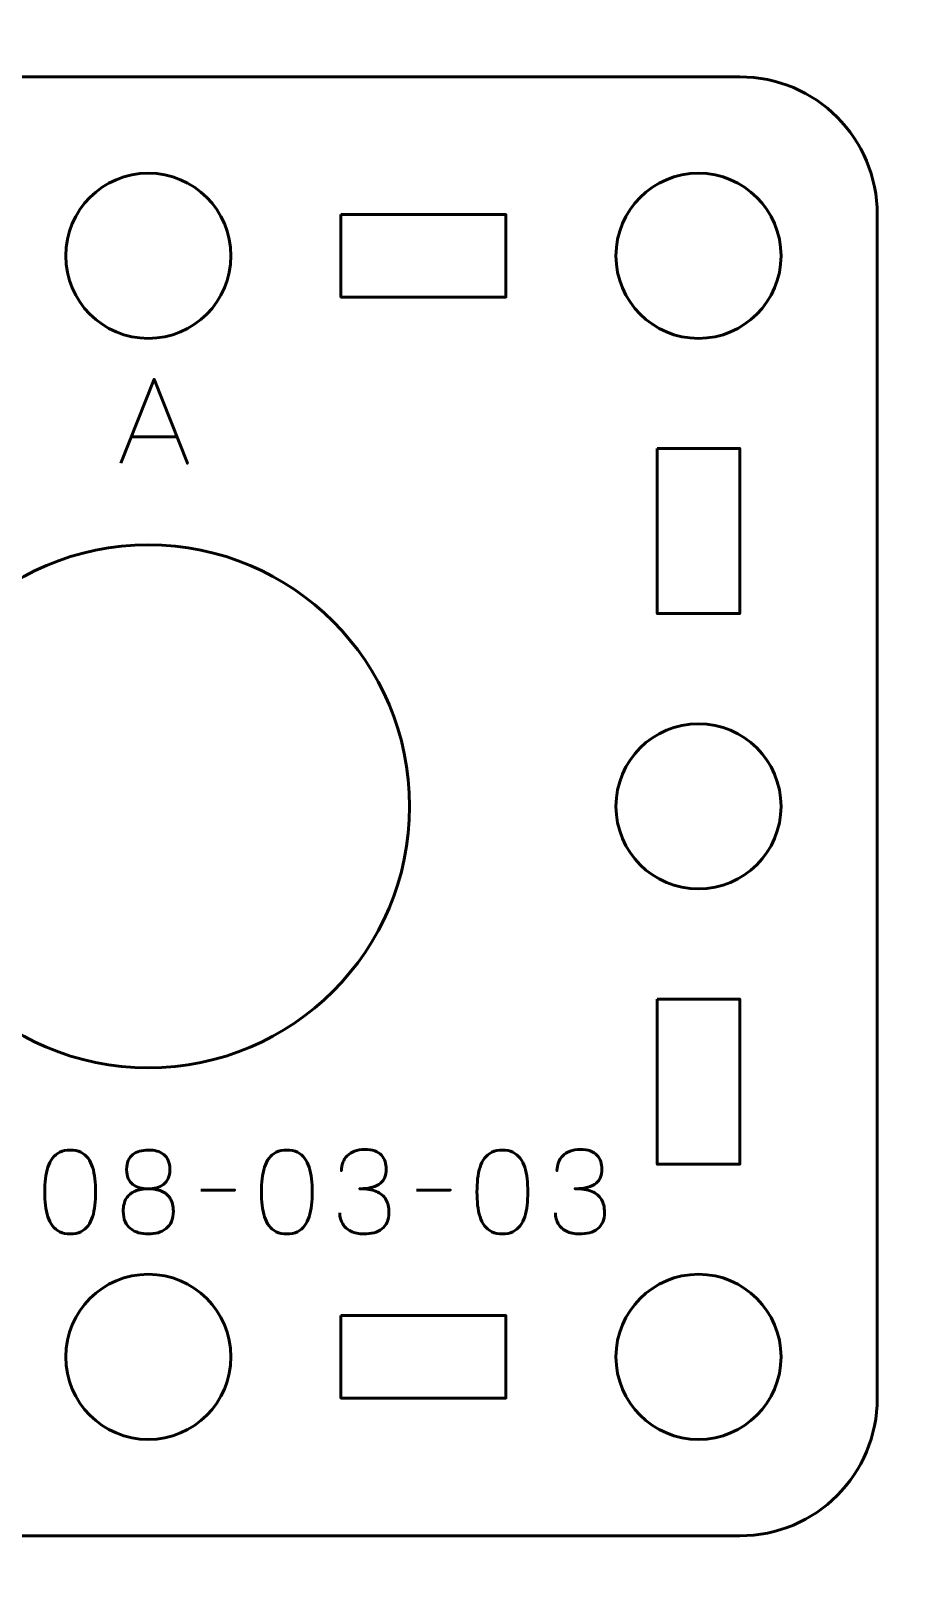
# Model space of a CAD drawing. Header units: centimetres. Extents: x -17.9 to -3.1, y -25.3 to -4.3.
# Drawn here: x -15.18 to -11.95, y -17.65 to -12.03 of the extents above; entities that cross this region are included whole.
import ezdxf

# ---------------------------------------------------------------- set-up
doc = ezdxf.new("R2010")
doc.units = ezdxf.units.CM
doc.header["$MEASUREMENT"] = 0
doc.layers.add('Layer 1', color=7, linetype='Continuous')

msp = doc.modelspace()

# ---------------------------------------------------------------- linework, layer by layer
at = {"layer": 'Layer 1', "color": 22, "lineweight": 53}
msp.add_open_spline([(-17.90003, -24.8499), (-17.90003, -24.8499), (-17.90003, -4.84994), (-17.90003, -4.84994), (-17.90003, -4.84994), (-17.90003, -4.57297), (-17.67694, -4.34998), (-17.39994, -4.34998), (-17.39994, -4.34998), (-17.39994, -4.34998), (-3.60007, -4.34998), (-3.60007, -4.34998), (-3.60007, -4.34998), (-3.32293, -4.34998), (-3.09997, -4.57297), (-3.09997, -4.84994), (-3.09997, -4.84994), (-3.09997, -4.84994), (-3.09997, -24.8499), (-3.09997, -24.8499), (-3.09997, -24.8499), (-3.09997, -25.1269), (-3.32293, -25.34999), (-3.60007, -25.34999), (-3.60007, -25.34999), (-3.60007, -25.34999), (-17.39994, -25.34999), (-17.39994, -25.34999), (-17.39994, -25.34999), (-17.67694, -25.34999), (-17.90003, -25.1269), (-17.90003, -24.8499)], degree=3, knots=[0, 0, 0, 0, 0.125, 0.125, 0.125, 0.125, 0.25, 0.25, 0.25, 0.25, 0.375, 0.375, 0.375, 0.375, 0.5, 0.5, 0.5, 0.5, 0.625, 0.625, 0.625, 0.625, 0.75, 0.75, 0.75, 0.75, 0.875, 0.875, 0.875, 0.875, 1, 1, 1, 1], dxfattribs=at)
at = {"layer": 'Layer 1', "color": 2, "lineweight": 53}
msp.add_open_spline([(-16.89993, -12.19997), (-16.89993, -12.19997), (-12.60006, -12.19997), (-12.60006, -12.19997), (-12.60006, -12.19997), (-12.32292, -12.19997), (-12.09996, -12.42306), (-12.09996, -12.70006), (-12.09996, -12.70006), (-12.09996, -12.70006), (-12.09996, -16.99993), (-12.09996, -16.99993), (-12.09996, -16.99993), (-12.09996, -17.27707), (-12.32292, -17.50003), (-12.60006, -17.50003), (-12.60006, -17.50003), (-12.60006, -17.50003), (-16.89993, -17.50003), (-16.89993, -17.50003), (-16.89993, -17.50003), (-17.17693, -17.50003), (-17.40002, -17.27707), (-17.40002, -16.99993), (-17.40002, -16.99993), (-17.40002, -16.99993), (-17.40002, -12.70006), (-17.40002, -12.70006), (-17.40002, -12.70006), (-17.40002, -12.42306), (-17.17693, -12.19997), (-16.89993, -12.19997)], degree=3, knots=[0, 0, 0, 0, 0.125, 0.125, 0.125, 0.125, 0.25, 0.25, 0.25, 0.25, 0.375, 0.375, 0.375, 0.375, 0.5, 0.5, 0.5, 0.5, 0.625, 0.625, 0.625, 0.625, 0.75, 0.75, 0.75, 0.75, 0.875, 0.875, 0.875, 0.875, 1, 1, 1, 1], dxfattribs=at)
at = {"layer": 'Layer 1', "lineweight": 53}
for points in [[(-14.44992, -12.85), (-14.44992, -13.01577), (-14.58429, -13.15), (-14.74992, -13.15), (-14.74992, -13.15), (-14.91569, -13.15), (-15.04992, -13.01577), (-15.04992, -12.85), (-15.04992, -12.85), (-15.04992, -12.68433), (-14.91569, -12.54999), (-14.74992, -12.54999), (-14.74992, -12.54999), (-14.58429, -12.54999), (-14.44992, -12.68433), (-14.44992, -12.85)], [(-12.44999, -12.85), (-12.44999, -13.01577), (-12.58432, -13.15), (-12.74999, -13.15), (-12.74999, -13.15), (-12.91562, -13.15), (-13.04999, -13.01577), (-13.04999, -12.85), (-13.04999, -12.85), (-13.04999, -12.68433), (-12.91562, -12.54999), (-12.74999, -12.54999), (-12.74999, -12.54999), (-12.58432, -12.54999), (-12.44999, -12.68433), (-12.44999, -12.85)], [(-14.05001, -12.70006), (-14.05001, -12.70006), (-13.45001, -12.70006), (-13.45001, -12.70006), (-13.45001, -12.70006), (-13.45001, -12.70006), (-13.45001, -13.00007), (-13.45001, -13.00007), (-13.45001, -13.00007), (-13.45001, -13.00007), (-14.05001, -13.00007), (-14.05001, -13.00007), (-14.05001, -13.00007), (-14.05001, -13.00007), (-14.05001, -12.70006), (-14.05001, -12.70006)], [(-12.90006, -13.55001), (-12.90006, -13.55001), (-12.60006, -13.55001), (-12.60006, -13.55001), (-12.60006, -13.55001), (-12.60006, -13.55001), (-12.60006, -14.15002), (-12.60006, -14.15002), (-12.60006, -14.15002), (-12.60006, -14.15002), (-12.90006, -14.15002), (-12.90006, -14.15002), (-12.90006, -14.15002), (-12.90006, -14.15002), (-12.90006, -13.55001), (-12.90006, -13.55001)], [(-12.44999, -14.85007), (-12.44999, -15.0157), (-12.58432, -15.15007), (-12.74999, -15.15007), (-12.74999, -15.15007), (-12.91562, -15.15007), (-13.04999, -15.0157), (-13.04999, -14.85007), (-13.04999, -14.85007), (-13.04999, -14.6843), (-12.91562, -14.55007), (-12.74999, -14.55007), (-12.74999, -14.55007), (-12.58432, -14.55007), (-12.44999, -14.6843), (-12.44999, -14.85007)], [(-12.90006, -15.54998), (-12.90006, -15.54998), (-12.60006, -15.54998), (-12.60006, -15.54998), (-12.60006, -15.54998), (-12.60006, -15.54998), (-12.60006, -16.14998), (-12.60006, -16.14998), (-12.60006, -16.14998), (-12.60006, -16.14998), (-12.90006, -16.14998), (-12.90006, -16.14998), (-12.90006, -16.14998), (-12.90006, -16.14998), (-12.90006, -15.54998), (-12.90006, -15.54998)], [(-14.44992, -16.85), (-14.44992, -17.01567), (-14.58429, -17.15), (-14.74992, -17.15), (-14.74992, -17.15), (-14.91569, -17.15), (-15.04992, -17.01567), (-15.04992, -16.85), (-15.04992, -16.85), (-15.04992, -16.68437), (-14.91569, -16.55), (-14.74992, -16.55), (-14.74992, -16.55), (-14.58429, -16.55), (-14.44992, -16.68437), (-14.44992, -16.85)], [(-12.44999, -16.85), (-12.44999, -17.01567), (-12.58432, -17.15), (-12.74999, -17.15), (-12.74999, -17.15), (-12.91562, -17.15), (-13.04999, -17.01567), (-13.04999, -16.85), (-13.04999, -16.85), (-13.04999, -16.68437), (-12.91562, -16.55), (-12.74999, -16.55), (-12.74999, -16.55), (-12.58432, -16.55), (-12.44999, -16.68437), (-12.44999, -16.85)], [(-14.05001, -16.69993), (-14.05001, -16.69993), (-13.45001, -16.69993), (-13.45001, -16.69993), (-13.45001, -16.69993), (-13.45001, -16.69993), (-13.45001, -16.99993), (-13.45001, -16.99993), (-13.45001, -16.99993), (-13.45001, -16.99993), (-14.05001, -16.99993), (-14.05001, -16.99993), (-14.05001, -16.99993), (-14.05001, -16.99993), (-14.05001, -16.69993), (-14.05001, -16.69993)]]:
    msp.add_open_spline(points, degree=3, knots=[0, 0, 0, 0, 0.25, 0.25, 0.25, 0.25, 0.5, 0.5, 0.5, 0.5, 0.75, 0.75, 0.75, 0.75, 1, 1, 1, 1], dxfattribs=at)
at = {"layer": 'Layer 1', "color": 30, "lineweight": 53}
for points, knots in [([(-14.85015, -13.60342), (-14.85015, -13.60342), (-14.72908, -13.2982), (-14.72908, -13.2982), (-14.72908, -13.2982), (-14.72908, -13.2982), (-14.60758, -13.60342), (-14.60758, -13.60342), (-14.60758, -13.60342), (-14.60758, -13.60342), (-14.72908, -13.2982), (-14.72908, -13.2982), (-14.72908, -13.2982), (-14.72908, -13.2982), (-14.85015, -13.60342), (-14.85015, -13.60342)], [0, 0, 0, 0, 0.25, 0.25, 0.25, 0.25, 0.5, 0.5, 0.5, 0.5, 0.75, 0.75, 0.75, 0.75, 1, 1, 1, 1]), ([(-14.81205, -13.50732), (-14.81205, -13.50732), (-14.64611, -13.50732), (-14.64611, -13.50732), (-14.64611, -13.50732), (-14.64611, -13.50732), (-14.81205, -13.50732), (-14.81205, -13.50732)], [0, 0, 0, 0, 0.5, 0.5, 0.5, 0.5, 1, 1, 1, 1]), ([(-15.03387, -16.40342), (-15.01906, -16.40335), (-15.00629, -16.40074), (-14.99563, -16.39566), (-14.99563, -16.39566), (-14.98505, -16.39058), (-14.97623, -16.38331), (-14.96918, -16.37407), (-14.96918, -16.37407), (-14.96219, -16.36476), (-14.95669, -16.35375), (-14.9526, -16.34105), (-14.9526, -16.34105), (-14.94857, -16.32835), (-14.94568, -16.31445), (-14.94406, -16.29921), (-14.94406, -16.29921), (-14.94236, -16.28397), (-14.94152, -16.26795), (-14.94159, -16.25102), (-14.94159, -16.25102), (-14.94152, -16.23416), (-14.94236, -16.21814), (-14.94406, -16.20297), (-14.94406, -16.20297), (-14.94568, -16.1878), (-14.94857, -16.17383), (-14.9526, -16.16113), (-14.9526, -16.16113), (-14.95669, -16.1485), (-14.96219, -16.1375), (-14.96918, -16.12811), (-14.96918, -16.12811), (-14.97623, -16.1188), (-14.98505, -16.11153), (-14.99563, -16.10645), (-14.99563, -16.10645), (-15.00629, -16.1013), (-15.01906, -16.09869), (-15.03387, -16.09862), (-15.03387, -16.09862), (-15.04869, -16.09869), (-15.06146, -16.1013), (-15.07212, -16.10645), (-15.07212, -16.10645), (-15.0827, -16.11153), (-15.09152, -16.1188), (-15.09857, -16.12811), (-15.09857, -16.12811), (-15.10556, -16.1375), (-15.11106, -16.1485), (-15.11515, -16.16113), (-15.11515, -16.16113), (-15.11918, -16.17383), (-15.12207, -16.1878), (-15.12369, -16.20297), (-15.12369, -16.20297), (-15.12538, -16.21814), (-15.12623, -16.23416), (-15.12616, -16.25102), (-15.12616, -16.25102), (-15.12623, -16.26795), (-15.12538, -16.28397), (-15.12369, -16.29921), (-15.12369, -16.29921), (-15.12207, -16.31445), (-15.11918, -16.32835), (-15.11515, -16.34105), (-15.11515, -16.34105), (-15.11106, -16.35375), (-15.10556, -16.36476), (-15.09857, -16.37407), (-15.09857, -16.37407), (-15.09152, -16.38331), (-15.0827, -16.39058), (-15.07212, -16.39566), (-15.07212, -16.39566), (-15.06146, -16.40074), (-15.04869, -16.40335), (-15.03387, -16.40342)], [0, 0, 0, 0, 0.05, 0.05, 0.05, 0.05, 0.1, 0.1, 0.1, 0.1, 0.15, 0.15, 0.15, 0.15, 0.2, 0.2, 0.2, 0.2, 0.25, 0.25, 0.25, 0.25, 0.3, 0.3, 0.3, 0.3, 0.35, 0.35, 0.35, 0.35, 0.4, 0.4, 0.4, 0.4, 0.45, 0.45, 0.45, 0.45, 0.5, 0.5, 0.5, 0.5, 0.55, 0.55, 0.55, 0.55, 0.6, 0.6, 0.6, 0.6, 0.65, 0.65, 0.65, 0.65, 0.7, 0.7, 0.7, 0.7, 0.75, 0.75, 0.75, 0.75, 0.8, 0.8, 0.8, 0.8, 0.85, 0.85, 0.85, 0.85, 0.9, 0.9, 0.9, 0.9, 0.95, 0.95, 0.95, 0.95, 1, 1, 1, 1]), ([(-15.03387, -16.40342), (-15.01906, -16.40335), (-15.00629, -16.40074), (-14.99563, -16.39566), (-14.99563, -16.39566), (-14.98505, -16.39058), (-14.97623, -16.38331), (-14.96918, -16.37407), (-14.96918, -16.37407), (-14.96219, -16.36476), (-14.95669, -16.35375), (-14.9526, -16.34105), (-14.9526, -16.34105), (-14.94857, -16.32835), (-14.94568, -16.31445), (-14.94406, -16.29921), (-14.94406, -16.29921), (-14.94236, -16.28397), (-14.94152, -16.26795), (-14.94159, -16.25102), (-14.94159, -16.25102), (-14.94152, -16.23416), (-14.94236, -16.21814), (-14.94406, -16.20297), (-14.94406, -16.20297), (-14.94568, -16.1878), (-14.94857, -16.17383), (-14.9526, -16.16113), (-14.9526, -16.16113), (-14.95669, -16.1485), (-14.96219, -16.1375), (-14.96918, -16.12811), (-14.96918, -16.12811), (-14.97623, -16.1188), (-14.98505, -16.11153), (-14.99563, -16.10645), (-14.99563, -16.10645), (-15.00629, -16.1013), (-15.01906, -16.09869), (-15.03387, -16.09862), (-15.03387, -16.09862), (-15.04869, -16.09869), (-15.06146, -16.1013), (-15.07212, -16.10645), (-15.07212, -16.10645), (-15.0827, -16.11153), (-15.09152, -16.1188), (-15.09857, -16.12811), (-15.09857, -16.12811), (-15.10556, -16.1375), (-15.11106, -16.1485), (-15.11515, -16.16113), (-15.11515, -16.16113), (-15.11918, -16.17383), (-15.12207, -16.1878), (-15.12369, -16.20297), (-15.12369, -16.20297), (-15.12538, -16.21814), (-15.12623, -16.23416), (-15.12616, -16.25102), (-15.12616, -16.25102), (-15.12623, -16.26795), (-15.12538, -16.28397), (-15.12369, -16.29921), (-15.12369, -16.29921), (-15.12207, -16.31445), (-15.11918, -16.32835), (-15.11515, -16.34105), (-15.11515, -16.34105), (-15.11106, -16.35375), (-15.10556, -16.36476), (-15.09857, -16.37407), (-15.09857, -16.37407), (-15.09152, -16.38331), (-15.0827, -16.39058), (-15.07212, -16.39566), (-15.07212, -16.39566), (-15.06146, -16.40074), (-15.04869, -16.40335), (-15.03387, -16.40342)], [0, 0, 0, 0, 0.05, 0.05, 0.05, 0.05, 0.1, 0.1, 0.1, 0.1, 0.15, 0.15, 0.15, 0.15, 0.2, 0.2, 0.2, 0.2, 0.25, 0.25, 0.25, 0.25, 0.3, 0.3, 0.3, 0.3, 0.35, 0.35, 0.35, 0.35, 0.4, 0.4, 0.4, 0.4, 0.45, 0.45, 0.45, 0.45, 0.5, 0.5, 0.5, 0.5, 0.55, 0.55, 0.55, 0.55, 0.6, 0.6, 0.6, 0.6, 0.65, 0.65, 0.65, 0.65, 0.7, 0.7, 0.7, 0.7, 0.75, 0.75, 0.75, 0.75, 0.8, 0.8, 0.8, 0.8, 0.85, 0.85, 0.85, 0.85, 0.9, 0.9, 0.9, 0.9, 0.95, 0.95, 0.95, 0.95, 1, 1, 1, 1]), ([(-14.75024, -16.23959), (-14.73938, -16.23959), (-14.72922, -16.23832), (-14.71969, -16.23578), (-14.71969, -16.23578), (-14.71024, -16.23317), (-14.70191, -16.22908), (-14.69465, -16.2235), (-14.69465, -16.2235), (-14.68745, -16.21793), (-14.68181, -16.21066), (-14.67771, -16.2017), (-14.67771, -16.2017), (-14.67362, -16.19281), (-14.67158, -16.18202), (-14.67151, -16.16932), (-14.67151, -16.16932), (-14.67158, -16.15662), (-14.67355, -16.14575), (-14.67743, -16.13672), (-14.67743, -16.13672), (-14.68131, -16.12769), (-14.68682, -16.12028), (-14.69387, -16.11457), (-14.69387, -16.11457), (-14.70093, -16.10892), (-14.70925, -16.10476), (-14.71885, -16.10215), (-14.71885, -16.10215), (-14.72837, -16.09954), (-14.73889, -16.09841), (-14.75024, -16.09862), (-14.75024, -16.09862), (-14.7616, -16.09876), (-14.77212, -16.10025), (-14.78164, -16.10286), (-14.78164, -16.10286), (-14.79124, -16.10554), (-14.79956, -16.10963), (-14.80662, -16.1152), (-14.80662, -16.1152), (-14.81367, -16.12078), (-14.81918, -16.12804), (-14.82306, -16.13693), (-14.82306, -16.13693), (-14.82694, -16.14589), (-14.82891, -16.15662), (-14.82898, -16.16932), (-14.82898, -16.16932), (-14.82891, -16.18202), (-14.82687, -16.19281), (-14.82277, -16.2017), (-14.82277, -16.2017), (-14.81868, -16.21066), (-14.81304, -16.21793), (-14.80577, -16.2235), (-14.80577, -16.2235), (-14.79857, -16.22908), (-14.79025, -16.23317), (-14.78079, -16.23578), (-14.78079, -16.23578), (-14.77127, -16.23832), (-14.76111, -16.23959), (-14.75024, -16.23959)], [0, 0, 0, 0, 0.0625, 0.0625, 0.0625, 0.0625, 0.125, 0.125, 0.125, 0.125, 0.1875, 0.1875, 0.1875, 0.1875, 0.25, 0.25, 0.25, 0.25, 0.3125, 0.3125, 0.3125, 0.3125, 0.375, 0.375, 0.375, 0.375, 0.4375, 0.4375, 0.4375, 0.4375, 0.5, 0.5, 0.5, 0.5, 0.5625, 0.5625, 0.5625, 0.5625, 0.625, 0.625, 0.625, 0.625, 0.6875, 0.6875, 0.6875, 0.6875, 0.75, 0.75, 0.75, 0.75, 0.8125, 0.8125, 0.8125, 0.8125, 0.875, 0.875, 0.875, 0.875, 0.9375, 0.9375, 0.9375, 0.9375, 1, 1, 1, 1]), ([(-14.75024, -16.23959), (-14.73938, -16.23959), (-14.72922, -16.23832), (-14.71969, -16.23578), (-14.71969, -16.23578), (-14.71024, -16.23317), (-14.70191, -16.22908), (-14.69465, -16.2235), (-14.69465, -16.2235), (-14.68745, -16.21793), (-14.68181, -16.21066), (-14.67771, -16.2017), (-14.67771, -16.2017), (-14.67362, -16.19281), (-14.67158, -16.18202), (-14.67151, -16.16932), (-14.67151, -16.16932), (-14.67158, -16.15662), (-14.67355, -16.14575), (-14.67743, -16.13672), (-14.67743, -16.13672), (-14.68131, -16.12769), (-14.68682, -16.12028), (-14.69387, -16.11457), (-14.69387, -16.11457), (-14.70093, -16.10892), (-14.70925, -16.10476), (-14.71885, -16.10215), (-14.71885, -16.10215), (-14.72837, -16.09954), (-14.73889, -16.09841), (-14.75024, -16.09862), (-14.75024, -16.09862), (-14.7616, -16.09876), (-14.77212, -16.10025), (-14.78164, -16.10286), (-14.78164, -16.10286), (-14.79124, -16.10554), (-14.79956, -16.10963), (-14.80662, -16.1152), (-14.80662, -16.1152), (-14.81367, -16.12078), (-14.81918, -16.12804), (-14.82306, -16.13693), (-14.82306, -16.13693), (-14.82694, -16.14589), (-14.82891, -16.15662), (-14.82898, -16.16932), (-14.82898, -16.16932), (-14.82891, -16.18202), (-14.82687, -16.19281), (-14.82277, -16.2017), (-14.82277, -16.2017), (-14.81868, -16.21066), (-14.81304, -16.21793), (-14.80577, -16.2235), (-14.80577, -16.2235), (-14.79857, -16.22908), (-14.79025, -16.23317), (-14.78079, -16.23578), (-14.78079, -16.23578), (-14.77127, -16.23832), (-14.76111, -16.23959), (-14.75024, -16.23959)], [0, 0, 0, 0, 0.0625, 0.0625, 0.0625, 0.0625, 0.125, 0.125, 0.125, 0.125, 0.1875, 0.1875, 0.1875, 0.1875, 0.25, 0.25, 0.25, 0.25, 0.3125, 0.3125, 0.3125, 0.3125, 0.375, 0.375, 0.375, 0.375, 0.4375, 0.4375, 0.4375, 0.4375, 0.5, 0.5, 0.5, 0.5, 0.5625, 0.5625, 0.5625, 0.5625, 0.625, 0.625, 0.625, 0.625, 0.6875, 0.6875, 0.6875, 0.6875, 0.75, 0.75, 0.75, 0.75, 0.8125, 0.8125, 0.8125, 0.8125, 0.875, 0.875, 0.875, 0.875, 0.9375, 0.9375, 0.9375, 0.9375, 1, 1, 1, 1]), ([(-14.24648, -16.40342), (-14.23167, -16.40335), (-14.2189, -16.40074), (-14.20824, -16.39566), (-14.20824, -16.39566), (-14.19766, -16.39058), (-14.18884, -16.38331), (-14.18179, -16.37407), (-14.18179, -16.37407), (-14.1748, -16.36476), (-14.1693, -16.35375), (-14.16521, -16.34105), (-14.16521, -16.34105), (-14.16118, -16.32835), (-14.15829, -16.31445), (-14.15667, -16.29921), (-14.15667, -16.29921), (-14.15497, -16.28397), (-14.15413, -16.26795), (-14.1542, -16.25102), (-14.1542, -16.25102), (-14.15413, -16.23416), (-14.15497, -16.21814), (-14.15667, -16.20297), (-14.15667, -16.20297), (-14.15829, -16.1878), (-14.16118, -16.17383), (-14.16521, -16.16113), (-14.16521, -16.16113), (-14.1693, -16.1485), (-14.1748, -16.1375), (-14.18179, -16.12811), (-14.18179, -16.12811), (-14.18884, -16.1188), (-14.19766, -16.11153), (-14.20824, -16.10645), (-14.20824, -16.10645), (-14.2189, -16.1013), (-14.23167, -16.09869), (-14.24648, -16.09862), (-14.24648, -16.09862), (-14.2613, -16.09869), (-14.27407, -16.1013), (-14.28473, -16.10645), (-14.28473, -16.10645), (-14.29531, -16.11153), (-14.30413, -16.1188), (-14.31118, -16.12811), (-14.31118, -16.12811), (-14.31817, -16.1375), (-14.32367, -16.1485), (-14.32776, -16.16113), (-14.32776, -16.16113), (-14.33179, -16.17383), (-14.33468, -16.1878), (-14.3363, -16.20297), (-14.3363, -16.20297), (-14.33799, -16.21814), (-14.33884, -16.23416), (-14.33877, -16.25102), (-14.33877, -16.25102), (-14.33884, -16.26795), (-14.33799, -16.28397), (-14.3363, -16.29921), (-14.3363, -16.29921), (-14.33468, -16.31445), (-14.33179, -16.32835), (-14.32776, -16.34105), (-14.32776, -16.34105), (-14.32367, -16.35375), (-14.31817, -16.36476), (-14.31118, -16.37407), (-14.31118, -16.37407), (-14.30413, -16.38331), (-14.29531, -16.39058), (-14.28473, -16.39566), (-14.28473, -16.39566), (-14.27407, -16.40074), (-14.2613, -16.40335), (-14.24648, -16.40342)], [0, 0, 0, 0, 0.05, 0.05, 0.05, 0.05, 0.1, 0.1, 0.1, 0.1, 0.15, 0.15, 0.15, 0.15, 0.2, 0.2, 0.2, 0.2, 0.25, 0.25, 0.25, 0.25, 0.3, 0.3, 0.3, 0.3, 0.35, 0.35, 0.35, 0.35, 0.4, 0.4, 0.4, 0.4, 0.45, 0.45, 0.45, 0.45, 0.5, 0.5, 0.5, 0.5, 0.55, 0.55, 0.55, 0.55, 0.6, 0.6, 0.6, 0.6, 0.65, 0.65, 0.65, 0.65, 0.7, 0.7, 0.7, 0.7, 0.75, 0.75, 0.75, 0.75, 0.8, 0.8, 0.8, 0.8, 0.85, 0.85, 0.85, 0.85, 0.9, 0.9, 0.9, 0.9, 0.95, 0.95, 0.95, 0.95, 1, 1, 1, 1]), ([(-14.24648, -16.40342), (-14.23167, -16.40335), (-14.2189, -16.40074), (-14.20824, -16.39566), (-14.20824, -16.39566), (-14.19766, -16.39058), (-14.18884, -16.38331), (-14.18179, -16.37407), (-14.18179, -16.37407), (-14.1748, -16.36476), (-14.1693, -16.35375), (-14.16521, -16.34105), (-14.16521, -16.34105), (-14.16118, -16.32835), (-14.15829, -16.31445), (-14.15667, -16.29921), (-14.15667, -16.29921), (-14.15497, -16.28397), (-14.15413, -16.26795), (-14.1542, -16.25102), (-14.1542, -16.25102), (-14.15413, -16.23416), (-14.15497, -16.21814), (-14.15667, -16.20297), (-14.15667, -16.20297), (-14.15829, -16.1878), (-14.16118, -16.17383), (-14.16521, -16.16113), (-14.16521, -16.16113), (-14.1693, -16.1485), (-14.1748, -16.1375), (-14.18179, -16.12811), (-14.18179, -16.12811), (-14.18884, -16.1188), (-14.19766, -16.11153), (-14.20824, -16.10645), (-14.20824, -16.10645), (-14.2189, -16.1013), (-14.23167, -16.09869), (-14.24648, -16.09862), (-14.24648, -16.09862), (-14.2613, -16.09869), (-14.27407, -16.1013), (-14.28473, -16.10645), (-14.28473, -16.10645), (-14.29531, -16.11153), (-14.30413, -16.1188), (-14.31118, -16.12811), (-14.31118, -16.12811), (-14.31817, -16.1375), (-14.32367, -16.1485), (-14.32776, -16.16113), (-14.32776, -16.16113), (-14.33179, -16.17383), (-14.33468, -16.1878), (-14.3363, -16.20297), (-14.3363, -16.20297), (-14.33799, -16.21814), (-14.33884, -16.23416), (-14.33877, -16.25102), (-14.33877, -16.25102), (-14.33884, -16.26795), (-14.33799, -16.28397), (-14.3363, -16.29921), (-14.3363, -16.29921), (-14.33468, -16.31445), (-14.33179, -16.32835), (-14.32776, -16.34105), (-14.32776, -16.34105), (-14.32367, -16.35375), (-14.31817, -16.36476), (-14.31118, -16.37407), (-14.31118, -16.37407), (-14.30413, -16.38331), (-14.29531, -16.39058), (-14.28473, -16.39566), (-14.28473, -16.39566), (-14.27407, -16.40074), (-14.2613, -16.40335), (-14.24648, -16.40342)], [0, 0, 0, 0, 0.05, 0.05, 0.05, 0.05, 0.1, 0.1, 0.1, 0.1, 0.15, 0.15, 0.15, 0.15, 0.2, 0.2, 0.2, 0.2, 0.25, 0.25, 0.25, 0.25, 0.3, 0.3, 0.3, 0.3, 0.35, 0.35, 0.35, 0.35, 0.4, 0.4, 0.4, 0.4, 0.45, 0.45, 0.45, 0.45, 0.5, 0.5, 0.5, 0.5, 0.55, 0.55, 0.55, 0.55, 0.6, 0.6, 0.6, 0.6, 0.65, 0.65, 0.65, 0.65, 0.7, 0.7, 0.7, 0.7, 0.75, 0.75, 0.75, 0.75, 0.8, 0.8, 0.8, 0.8, 0.85, 0.85, 0.85, 0.85, 0.9, 0.9, 0.9, 0.9, 0.95, 0.95, 0.95, 0.95, 1, 1, 1, 1]), ([(-14.05387, -16.3268), (-14.0538, -16.34204), (-14.05027, -16.3553), (-14.04329, -16.3668), (-14.04329, -16.3668), (-14.0363, -16.37823), (-14.02635, -16.38719), (-14.01337, -16.39361), (-14.01337, -16.39361), (-14.00039, -16.40003), (-13.9848, -16.40328), (-13.96666, -16.40342), (-13.96666, -16.40342), (-13.95305, -16.40342), (-13.9407, -16.40201), (-13.92948, -16.39905), (-13.92948, -16.39905), (-13.91833, -16.39608), (-13.90874, -16.3915), (-13.90062, -16.38522), (-13.90062, -16.38522), (-13.89251, -16.37894), (-13.8863, -16.37082), (-13.88186, -16.36095), (-13.88186, -16.36095), (-13.87748, -16.351), (-13.8753, -16.33907), (-13.87523, -16.3251), (-13.87523, -16.3251), (-13.87515, -16.30648), (-13.87896, -16.29074), (-13.88651, -16.27797), (-13.88651, -16.27797), (-13.89406, -16.2652), (-13.90578, -16.25561), (-13.92151, -16.24905), (-13.92151, -16.24905), (-13.93724, -16.24248), (-13.95742, -16.23917), (-13.9819, -16.23917), (-13.9819, -16.23917), (-13.96363, -16.23924), (-13.94832, -16.23755), (-13.93583, -16.23409), (-13.93583, -16.23409), (-13.92341, -16.23063), (-13.91347, -16.22576), (-13.90599, -16.21941), (-13.90599, -16.21941), (-13.89851, -16.21313), (-13.89308, -16.20565), (-13.88983, -16.19705), (-13.88983, -16.19705), (-13.88651, -16.18851), (-13.88489, -16.17913), (-13.88496, -16.1689), (-13.88496, -16.1689), (-13.88489, -16.15866), (-13.8863, -16.14921), (-13.88912, -16.14046), (-13.88912, -16.14046), (-13.89188, -16.13171), (-13.89639, -16.12402), (-13.90253, -16.11746), (-13.90253, -16.11746), (-13.90867, -16.1109), (-13.91678, -16.10575), (-13.92673, -16.10208), (-13.92673, -16.10208), (-13.93675, -16.09841), (-13.94896, -16.09658), (-13.96328, -16.09651), (-13.96328, -16.09651), (-13.97753, -16.09658), (-13.99002, -16.09869), (-14.0006, -16.10279), (-14.0006, -16.10279), (-14.01126, -16.10688), (-14.02, -16.11245), (-14.02706, -16.11958), (-14.02706, -16.11958), (-14.03404, -16.1267), (-14.03927, -16.13482), (-14.04272, -16.14399), (-14.04272, -16.14399), (-14.04625, -16.15316), (-14.04794, -16.1629), (-14.04794, -16.17313), (-14.04794, -16.17313), (-14.04794, -16.1629), (-14.04625, -16.15316), (-14.04272, -16.14399), (-14.04272, -16.14399), (-14.03927, -16.13482), (-14.03404, -16.1267), (-14.02706, -16.11958), (-14.02706, -16.11958), (-14.02, -16.11245), (-14.01126, -16.10688), (-14.0006, -16.10279), (-14.0006, -16.10279), (-13.99002, -16.09869), (-13.97753, -16.09658), (-13.96328, -16.09651), (-13.96328, -16.09651), (-13.94896, -16.09658), (-13.93675, -16.09841), (-13.92673, -16.10208), (-13.92673, -16.10208), (-13.91678, -16.10575), (-13.90867, -16.1109), (-13.90253, -16.11746), (-13.90253, -16.11746), (-13.89639, -16.12402), (-13.89188, -16.13171), (-13.88912, -16.14046), (-13.88912, -16.14046), (-13.8863, -16.14921), (-13.88489, -16.15866), (-13.88496, -16.1689), (-13.88496, -16.1689), (-13.88489, -16.17913), (-13.88651, -16.18851), (-13.88983, -16.19705), (-13.88983, -16.19705), (-13.89308, -16.20565), (-13.89851, -16.21313), (-13.90599, -16.21941), (-13.90599, -16.21941), (-13.91347, -16.22576), (-13.92341, -16.23063), (-13.93583, -16.23409), (-13.93583, -16.23409), (-13.94832, -16.23755), (-13.96363, -16.23924), (-13.9819, -16.23917), (-13.9819, -16.23917), (-13.95742, -16.23917), (-13.93724, -16.24248), (-13.92151, -16.24905), (-13.92151, -16.24905), (-13.90578, -16.25561), (-13.89406, -16.2652), (-13.88651, -16.27797), (-13.88651, -16.27797), (-13.87896, -16.29074), (-13.87515, -16.30648), (-13.87523, -16.3251), (-13.87523, -16.3251), (-13.8753, -16.33907), (-13.87748, -16.351), (-13.88186, -16.36095), (-13.88186, -16.36095), (-13.8863, -16.37082), (-13.89251, -16.37894), (-13.90062, -16.38522), (-13.90062, -16.38522), (-13.90874, -16.3915), (-13.91833, -16.39608), (-13.92948, -16.39905), (-13.92948, -16.39905), (-13.9407, -16.40201), (-13.95305, -16.40342), (-13.96666, -16.40342), (-13.96666, -16.40342), (-13.9848, -16.40328), (-14.00039, -16.40003), (-14.01337, -16.39361), (-14.01337, -16.39361), (-14.02635, -16.38719), (-14.0363, -16.37823), (-14.04329, -16.3668), (-14.04329, -16.3668), (-14.05027, -16.3553), (-14.0538, -16.34204), (-14.05387, -16.3268)], [0, 0, 0, 0, 0.0227273, 0.0227273, 0.0227273, 0.0227273, 0.0454545, 0.0454545, 0.0454545, 0.0454545, 0.0681818, 0.0681818, 0.0681818, 0.0681818, 0.0909091, 0.0909091, 0.0909091, 0.0909091, 0.1136364, 0.1136364, 0.1136364, 0.1136364, 0.1363636, 0.1363636, 0.1363636, 0.1363636, 0.1590909, 0.1590909, 0.1590909, 0.1590909, 0.1818182, 0.1818182, 0.1818182, 0.1818182, 0.2045455, 0.2045455, 0.2045455, 0.2045455, 0.2272727, 0.2272727, 0.2272727, 0.2272727, 0.25, 0.25, 0.25, 0.25, 0.2727273, 0.2727273, 0.2727273, 0.2727273, 0.2954545, 0.2954545, 0.2954545, 0.2954545, 0.3181818, 0.3181818, 0.3181818, 0.3181818, 0.3409091, 0.3409091, 0.3409091, 0.3409091, 0.3636364, 0.3636364, 0.3636364, 0.3636364, 0.3863636, 0.3863636, 0.3863636, 0.3863636, 0.4090909, 0.4090909, 0.4090909, 0.4090909, 0.4318182, 0.4318182, 0.4318182, 0.4318182, 0.4545455, 0.4545455, 0.4545455, 0.4545455, 0.4772727, 0.4772727, 0.4772727, 0.4772727, 0.5, 0.5, 0.5, 0.5, 0.5227273, 0.5227273, 0.5227273, 0.5227273, 0.5454545, 0.5454545, 0.5454545, 0.5454545, 0.5681818, 0.5681818, 0.5681818, 0.5681818, 0.5909091, 0.5909091, 0.5909091, 0.5909091, 0.6136364, 0.6136364, 0.6136364, 0.6136364, 0.6363636, 0.6363636, 0.6363636, 0.6363636, 0.6590909, 0.6590909, 0.6590909, 0.6590909, 0.6818182, 0.6818182, 0.6818182, 0.6818182, 0.7045455, 0.7045455, 0.7045455, 0.7045455, 0.7272727, 0.7272727, 0.7272727, 0.7272727, 0.75, 0.75, 0.75, 0.75, 0.7727273, 0.7727273, 0.7727273, 0.7727273, 0.7954545, 0.7954545, 0.7954545, 0.7954545, 0.8181818, 0.8181818, 0.8181818, 0.8181818, 0.8409091, 0.8409091, 0.8409091, 0.8409091, 0.8636364, 0.8636364, 0.8636364, 0.8636364, 0.8863636, 0.8863636, 0.8863636, 0.8863636, 0.9090909, 0.9090909, 0.9090909, 0.9090909, 0.9318182, 0.9318182, 0.9318182, 0.9318182, 0.9545455, 0.9545455, 0.9545455, 0.9545455, 0.9772727, 0.9772727, 0.9772727, 0.9772727, 1, 1, 1, 1]), ([(-13.4629, -16.40342), (-13.44809, -16.40335), (-13.43532, -16.40074), (-13.42466, -16.39566), (-13.42466, -16.39566), (-13.41408, -16.39058), (-13.40526, -16.38331), (-13.39821, -16.37407), (-13.39821, -16.37407), (-13.39122, -16.36476), (-13.38572, -16.35375), (-13.38163, -16.34105), (-13.38163, -16.34105), (-13.3776, -16.32835), (-13.37471, -16.31445), (-13.37309, -16.29921), (-13.37309, -16.29921), (-13.37139, -16.28397), (-13.37055, -16.26795), (-13.37062, -16.25102), (-13.37062, -16.25102), (-13.37055, -16.23416), (-13.37139, -16.21814), (-13.37309, -16.20297), (-13.37309, -16.20297), (-13.37471, -16.1878), (-13.3776, -16.17383), (-13.38163, -16.16113), (-13.38163, -16.16113), (-13.38572, -16.1485), (-13.39122, -16.1375), (-13.39821, -16.12811), (-13.39821, -16.12811), (-13.40526, -16.1188), (-13.41408, -16.11153), (-13.42466, -16.10645), (-13.42466, -16.10645), (-13.43532, -16.1013), (-13.44809, -16.09869), (-13.4629, -16.09862), (-13.4629, -16.09862), (-13.47772, -16.09869), (-13.49049, -16.1013), (-13.50115, -16.10645), (-13.50115, -16.10645), (-13.51173, -16.11153), (-13.52055, -16.1188), (-13.5276, -16.12811), (-13.5276, -16.12811), (-13.53459, -16.1375), (-13.54009, -16.1485), (-13.54418, -16.16113), (-13.54418, -16.16113), (-13.54821, -16.17383), (-13.5511, -16.1878), (-13.55272, -16.20297), (-13.55272, -16.20297), (-13.55441, -16.21814), (-13.55526, -16.23416), (-13.55519, -16.25102), (-13.55519, -16.25102), (-13.55526, -16.26795), (-13.55441, -16.28397), (-13.55272, -16.29921), (-13.55272, -16.29921), (-13.5511, -16.31445), (-13.54821, -16.32835), (-13.54418, -16.34105), (-13.54418, -16.34105), (-13.54009, -16.35375), (-13.53459, -16.36476), (-13.5276, -16.37407), (-13.5276, -16.37407), (-13.52055, -16.38331), (-13.51173, -16.39058), (-13.50115, -16.39566), (-13.50115, -16.39566), (-13.49049, -16.40074), (-13.47772, -16.40335), (-13.4629, -16.40342)], [0, 0, 0, 0, 0.05, 0.05, 0.05, 0.05, 0.1, 0.1, 0.1, 0.1, 0.15, 0.15, 0.15, 0.15, 0.2, 0.2, 0.2, 0.2, 0.25, 0.25, 0.25, 0.25, 0.3, 0.3, 0.3, 0.3, 0.35, 0.35, 0.35, 0.35, 0.4, 0.4, 0.4, 0.4, 0.45, 0.45, 0.45, 0.45, 0.5, 0.5, 0.5, 0.5, 0.55, 0.55, 0.55, 0.55, 0.6, 0.6, 0.6, 0.6, 0.65, 0.65, 0.65, 0.65, 0.7, 0.7, 0.7, 0.7, 0.75, 0.75, 0.75, 0.75, 0.8, 0.8, 0.8, 0.8, 0.85, 0.85, 0.85, 0.85, 0.9, 0.9, 0.9, 0.9, 0.95, 0.95, 0.95, 0.95, 1, 1, 1, 1]), ([(-13.4629, -16.40342), (-13.44809, -16.40335), (-13.43532, -16.40074), (-13.42466, -16.39566), (-13.42466, -16.39566), (-13.41408, -16.39058), (-13.40526, -16.38331), (-13.39821, -16.37407), (-13.39821, -16.37407), (-13.39122, -16.36476), (-13.38572, -16.35375), (-13.38163, -16.34105), (-13.38163, -16.34105), (-13.3776, -16.32835), (-13.37471, -16.31445), (-13.37309, -16.29921), (-13.37309, -16.29921), (-13.37139, -16.28397), (-13.37055, -16.26795), (-13.37062, -16.25102), (-13.37062, -16.25102), (-13.37055, -16.23416), (-13.37139, -16.21814), (-13.37309, -16.20297), (-13.37309, -16.20297), (-13.37471, -16.1878), (-13.3776, -16.17383), (-13.38163, -16.16113), (-13.38163, -16.16113), (-13.38572, -16.1485), (-13.39122, -16.1375), (-13.39821, -16.12811), (-13.39821, -16.12811), (-13.40526, -16.1188), (-13.41408, -16.11153), (-13.42466, -16.10645), (-13.42466, -16.10645), (-13.43532, -16.1013), (-13.44809, -16.09869), (-13.4629, -16.09862), (-13.4629, -16.09862), (-13.47772, -16.09869), (-13.49049, -16.1013), (-13.50115, -16.10645), (-13.50115, -16.10645), (-13.51173, -16.11153), (-13.52055, -16.1188), (-13.5276, -16.12811), (-13.5276, -16.12811), (-13.53459, -16.1375), (-13.54009, -16.1485), (-13.54418, -16.16113), (-13.54418, -16.16113), (-13.54821, -16.17383), (-13.5511, -16.1878), (-13.55272, -16.20297), (-13.55272, -16.20297), (-13.55441, -16.21814), (-13.55526, -16.23416), (-13.55519, -16.25102), (-13.55519, -16.25102), (-13.55526, -16.26795), (-13.55441, -16.28397), (-13.55272, -16.29921), (-13.55272, -16.29921), (-13.5511, -16.31445), (-13.54821, -16.32835), (-13.54418, -16.34105), (-13.54418, -16.34105), (-13.54009, -16.35375), (-13.53459, -16.36476), (-13.5276, -16.37407), (-13.5276, -16.37407), (-13.52055, -16.38331), (-13.51173, -16.39058), (-13.50115, -16.39566), (-13.50115, -16.39566), (-13.49049, -16.40074), (-13.47772, -16.40335), (-13.4629, -16.40342)], [0, 0, 0, 0, 0.05, 0.05, 0.05, 0.05, 0.1, 0.1, 0.1, 0.1, 0.15, 0.15, 0.15, 0.15, 0.2, 0.2, 0.2, 0.2, 0.25, 0.25, 0.25, 0.25, 0.3, 0.3, 0.3, 0.3, 0.35, 0.35, 0.35, 0.35, 0.4, 0.4, 0.4, 0.4, 0.45, 0.45, 0.45, 0.45, 0.5, 0.5, 0.5, 0.5, 0.55, 0.55, 0.55, 0.55, 0.6, 0.6, 0.6, 0.6, 0.65, 0.65, 0.65, 0.65, 0.7, 0.7, 0.7, 0.7, 0.75, 0.75, 0.75, 0.75, 0.8, 0.8, 0.8, 0.8, 0.85, 0.85, 0.85, 0.85, 0.9, 0.9, 0.9, 0.9, 0.95, 0.95, 0.95, 0.95, 1, 1, 1, 1]), ([(-13.27029, -16.3268), (-13.27022, -16.34204), (-13.26669, -16.3553), (-13.25971, -16.3668), (-13.25971, -16.3668), (-13.25272, -16.37823), (-13.24277, -16.38719), (-13.22979, -16.39361), (-13.22979, -16.39361), (-13.21681, -16.40003), (-13.20122, -16.40328), (-13.18308, -16.40342), (-13.18308, -16.40342), (-13.16947, -16.40342), (-13.15712, -16.40201), (-13.1459, -16.39905), (-13.1459, -16.39905), (-13.13475, -16.39608), (-13.12516, -16.3915), (-13.11704, -16.38522), (-13.11704, -16.38522), (-13.10893, -16.37894), (-13.10272, -16.37082), (-13.09828, -16.36095), (-13.09828, -16.36095), (-13.0939, -16.351), (-13.09172, -16.33907), (-13.09165, -16.3251), (-13.09165, -16.3251), (-13.09157, -16.30648), (-13.09538, -16.29074), (-13.10293, -16.27797), (-13.10293, -16.27797), (-13.11048, -16.2652), (-13.1222, -16.25561), (-13.13793, -16.24905), (-13.13793, -16.24905), (-13.15366, -16.24248), (-13.17384, -16.23917), (-13.19832, -16.23917), (-13.19832, -16.23917), (-13.18005, -16.23924), (-13.16474, -16.23755), (-13.15225, -16.23409), (-13.15225, -16.23409), (-13.13983, -16.23063), (-13.12989, -16.22576), (-13.12241, -16.21941), (-13.12241, -16.21941), (-13.11493, -16.21313), (-13.1095, -16.20565), (-13.10625, -16.19705), (-13.10625, -16.19705), (-13.10293, -16.18851), (-13.10131, -16.17913), (-13.10138, -16.1689), (-13.10138, -16.1689), (-13.10131, -16.15866), (-13.10272, -16.14921), (-13.10554, -16.14046), (-13.10554, -16.14046), (-13.1083, -16.13171), (-13.11281, -16.12402), (-13.11895, -16.11746), (-13.11895, -16.11746), (-13.12509, -16.1109), (-13.1332, -16.10575), (-13.14315, -16.10208), (-13.14315, -16.10208), (-13.15317, -16.09841), (-13.16538, -16.09658), (-13.1797, -16.09651), (-13.1797, -16.09651), (-13.19395, -16.09658), (-13.20644, -16.09869), (-13.21702, -16.10279), (-13.21702, -16.10279), (-13.22768, -16.10688), (-13.23642, -16.11245), (-13.24348, -16.11958), (-13.24348, -16.11958), (-13.25046, -16.1267), (-13.25569, -16.13482), (-13.25914, -16.14399), (-13.25914, -16.14399), (-13.26267, -16.15316), (-13.26436, -16.1629), (-13.26436, -16.17313), (-13.26436, -16.17313), (-13.26436, -16.1629), (-13.26267, -16.15316), (-13.25914, -16.14399), (-13.25914, -16.14399), (-13.25569, -16.13482), (-13.25046, -16.1267), (-13.24348, -16.11958), (-13.24348, -16.11958), (-13.23642, -16.11245), (-13.22768, -16.10688), (-13.21702, -16.10279), (-13.21702, -16.10279), (-13.20644, -16.09869), (-13.19395, -16.09658), (-13.1797, -16.09651), (-13.1797, -16.09651), (-13.16538, -16.09658), (-13.15317, -16.09841), (-13.14315, -16.10208), (-13.14315, -16.10208), (-13.1332, -16.10575), (-13.12509, -16.1109), (-13.11895, -16.11746), (-13.11895, -16.11746), (-13.11281, -16.12402), (-13.1083, -16.13171), (-13.10554, -16.14046), (-13.10554, -16.14046), (-13.10272, -16.14921), (-13.10131, -16.15866), (-13.10138, -16.1689), (-13.10138, -16.1689), (-13.10131, -16.17913), (-13.10293, -16.18851), (-13.10625, -16.19705), (-13.10625, -16.19705), (-13.1095, -16.20565), (-13.11493, -16.21313), (-13.12241, -16.21941), (-13.12241, -16.21941), (-13.12989, -16.22576), (-13.13983, -16.23063), (-13.15225, -16.23409), (-13.15225, -16.23409), (-13.16474, -16.23755), (-13.18005, -16.23924), (-13.19832, -16.23917), (-13.19832, -16.23917), (-13.17384, -16.23917), (-13.15366, -16.24248), (-13.13793, -16.24905), (-13.13793, -16.24905), (-13.1222, -16.25561), (-13.11048, -16.2652), (-13.10293, -16.27797), (-13.10293, -16.27797), (-13.09538, -16.29074), (-13.09157, -16.30648), (-13.09165, -16.3251), (-13.09165, -16.3251), (-13.09172, -16.33907), (-13.0939, -16.351), (-13.09828, -16.36095), (-13.09828, -16.36095), (-13.10272, -16.37082), (-13.10893, -16.37894), (-13.11704, -16.38522), (-13.11704, -16.38522), (-13.12516, -16.3915), (-13.13475, -16.39608), (-13.1459, -16.39905), (-13.1459, -16.39905), (-13.15712, -16.40201), (-13.16947, -16.40342), (-13.18308, -16.40342), (-13.18308, -16.40342), (-13.20122, -16.40328), (-13.21681, -16.40003), (-13.22979, -16.39361), (-13.22979, -16.39361), (-13.24277, -16.38719), (-13.25272, -16.37823), (-13.25971, -16.3668), (-13.25971, -16.3668), (-13.26669, -16.3553), (-13.27022, -16.34204), (-13.27029, -16.3268)], [0, 0, 0, 0, 0.0227273, 0.0227273, 0.0227273, 0.0227273, 0.0454545, 0.0454545, 0.0454545, 0.0454545, 0.0681818, 0.0681818, 0.0681818, 0.0681818, 0.0909091, 0.0909091, 0.0909091, 0.0909091, 0.1136364, 0.1136364, 0.1136364, 0.1136364, 0.1363636, 0.1363636, 0.1363636, 0.1363636, 0.1590909, 0.1590909, 0.1590909, 0.1590909, 0.1818182, 0.1818182, 0.1818182, 0.1818182, 0.2045455, 0.2045455, 0.2045455, 0.2045455, 0.2272727, 0.2272727, 0.2272727, 0.2272727, 0.25, 0.25, 0.25, 0.25, 0.2727273, 0.2727273, 0.2727273, 0.2727273, 0.2954545, 0.2954545, 0.2954545, 0.2954545, 0.3181818, 0.3181818, 0.3181818, 0.3181818, 0.3409091, 0.3409091, 0.3409091, 0.3409091, 0.3636364, 0.3636364, 0.3636364, 0.3636364, 0.3863636, 0.3863636, 0.3863636, 0.3863636, 0.4090909, 0.4090909, 0.4090909, 0.4090909, 0.4318182, 0.4318182, 0.4318182, 0.4318182, 0.4545455, 0.4545455, 0.4545455, 0.4545455, 0.4772727, 0.4772727, 0.4772727, 0.4772727, 0.5, 0.5, 0.5, 0.5, 0.5227273, 0.5227273, 0.5227273, 0.5227273, 0.5454545, 0.5454545, 0.5454545, 0.5454545, 0.5681818, 0.5681818, 0.5681818, 0.5681818, 0.5909091, 0.5909091, 0.5909091, 0.5909091, 0.6136364, 0.6136364, 0.6136364, 0.6136364, 0.6363636, 0.6363636, 0.6363636, 0.6363636, 0.6590909, 0.6590909, 0.6590909, 0.6590909, 0.6818182, 0.6818182, 0.6818182, 0.6818182, 0.7045455, 0.7045455, 0.7045455, 0.7045455, 0.7272727, 0.7272727, 0.7272727, 0.7272727, 0.75, 0.75, 0.75, 0.75, 0.7727273, 0.7727273, 0.7727273, 0.7727273, 0.7954545, 0.7954545, 0.7954545, 0.7954545, 0.8181818, 0.8181818, 0.8181818, 0.8181818, 0.8409091, 0.8409091, 0.8409091, 0.8409091, 0.8636364, 0.8636364, 0.8636364, 0.8636364, 0.8863636, 0.8863636, 0.8863636, 0.8863636, 0.9090909, 0.9090909, 0.9090909, 0.9090909, 0.9318182, 0.9318182, 0.9318182, 0.9318182, 0.9545455, 0.9545455, 0.9545455, 0.9545455, 0.9772727, 0.9772727, 0.9772727, 0.9772727, 1, 1, 1, 1]), ([(-14.75024, -16.40342), (-14.73754, -16.40342), (-14.72569, -16.40194), (-14.71468, -16.39883), (-14.71468, -16.39883), (-14.70368, -16.39573), (-14.69401, -16.39086), (-14.68562, -16.38423), (-14.68562, -16.38423), (-14.67729, -16.37767), (-14.67073, -16.3692), (-14.666, -16.35876), (-14.666, -16.35876), (-14.66127, -16.34839), (-14.65888, -16.3359), (-14.65881, -16.32129), (-14.65881, -16.32129), (-14.65895, -16.30189), (-14.66276, -16.28616), (-14.67031, -16.27416), (-14.67031, -16.27416), (-14.67785, -16.2621), (-14.68844, -16.25335), (-14.70206, -16.24778), (-14.70206, -16.24778), (-14.71574, -16.24227), (-14.73176, -16.23952), (-14.75024, -16.23959), (-14.75024, -16.23959), (-14.76866, -16.23952), (-14.78475, -16.24227), (-14.79829, -16.24778), (-14.79829, -16.24778), (-14.81191, -16.25335), (-14.82242, -16.2621), (-14.8299, -16.27416), (-14.8299, -16.27416), (-14.83738, -16.28616), (-14.84119, -16.30189), (-14.84126, -16.32129), (-14.84126, -16.32129), (-14.84119, -16.3359), (-14.83879, -16.34839), (-14.83406, -16.35876), (-14.83406, -16.35876), (-14.82934, -16.3692), (-14.82285, -16.37767), (-14.81445, -16.38423), (-14.81445, -16.38423), (-14.80612, -16.39086), (-14.79653, -16.39573), (-14.78552, -16.39883), (-14.78552, -16.39883), (-14.77459, -16.40194), (-14.7628, -16.40342), (-14.75024, -16.40342)], [0, 0, 0, 0, 0.0714286, 0.0714286, 0.0714286, 0.0714286, 0.1428571, 0.1428571, 0.1428571, 0.1428571, 0.2142857, 0.2142857, 0.2142857, 0.2142857, 0.2857143, 0.2857143, 0.2857143, 0.2857143, 0.3571429, 0.3571429, 0.3571429, 0.3571429, 0.4285714, 0.4285714, 0.4285714, 0.4285714, 0.5, 0.5, 0.5, 0.5, 0.5714286, 0.5714286, 0.5714286, 0.5714286, 0.6428571, 0.6428571, 0.6428571, 0.6428571, 0.7142857, 0.7142857, 0.7142857, 0.7142857, 0.7857143, 0.7857143, 0.7857143, 0.7857143, 0.8571429, 0.8571429, 0.8571429, 0.8571429, 0.9285714, 0.9285714, 0.9285714, 0.9285714, 1, 1, 1, 1]), ([(-14.75024, -16.40342), (-14.73754, -16.40342), (-14.72569, -16.40194), (-14.71468, -16.39883), (-14.71468, -16.39883), (-14.70368, -16.39573), (-14.69401, -16.39086), (-14.68562, -16.38423), (-14.68562, -16.38423), (-14.67729, -16.37767), (-14.67073, -16.3692), (-14.666, -16.35876), (-14.666, -16.35876), (-14.66127, -16.34839), (-14.65888, -16.3359), (-14.65881, -16.32129), (-14.65881, -16.32129), (-14.65895, -16.30189), (-14.66276, -16.28616), (-14.67031, -16.27416), (-14.67031, -16.27416), (-14.67785, -16.2621), (-14.68844, -16.25335), (-14.70206, -16.24778), (-14.70206, -16.24778), (-14.71574, -16.24227), (-14.73176, -16.23952), (-14.75024, -16.23959), (-14.75024, -16.23959), (-14.76866, -16.23952), (-14.78475, -16.24227), (-14.79829, -16.24778), (-14.79829, -16.24778), (-14.81191, -16.25335), (-14.82242, -16.2621), (-14.8299, -16.27416), (-14.8299, -16.27416), (-14.83738, -16.28616), (-14.84119, -16.30189), (-14.84126, -16.32129), (-14.84126, -16.32129), (-14.84119, -16.3359), (-14.83879, -16.34839), (-14.83406, -16.35876), (-14.83406, -16.35876), (-14.82934, -16.3692), (-14.82285, -16.37767), (-14.81445, -16.38423), (-14.81445, -16.38423), (-14.80612, -16.39086), (-14.79653, -16.39573), (-14.78552, -16.39883), (-14.78552, -16.39883), (-14.77459, -16.40194), (-14.7628, -16.40342), (-14.75024, -16.40342)], [0, 0, 0, 0, 0.0714286, 0.0714286, 0.0714286, 0.0714286, 0.1428571, 0.1428571, 0.1428571, 0.1428571, 0.2142857, 0.2142857, 0.2142857, 0.2142857, 0.2857143, 0.2857143, 0.2857143, 0.2857143, 0.3571429, 0.3571429, 0.3571429, 0.3571429, 0.4285714, 0.4285714, 0.4285714, 0.4285714, 0.5, 0.5, 0.5, 0.5, 0.5714286, 0.5714286, 0.5714286, 0.5714286, 0.6428571, 0.6428571, 0.6428571, 0.6428571, 0.7142857, 0.7142857, 0.7142857, 0.7142857, 0.7857143, 0.7857143, 0.7857143, 0.7857143, 0.8571429, 0.8571429, 0.8571429, 0.8571429, 0.9285714, 0.9285714, 0.9285714, 0.9285714, 1, 1, 1, 1]), ([(-14.5589, -16.24382), (-14.5589, -16.24382), (-14.43571, -16.24382), (-14.43571, -16.24382), (-14.43571, -16.24382), (-14.43571, -16.24382), (-14.5589, -16.24382), (-14.5589, -16.24382)], [0, 0, 0, 0, 0.5, 0.5, 0.5, 0.5, 1, 1, 1, 1]), ([(-13.77532, -16.24382), (-13.77532, -16.24382), (-13.65213, -16.24382), (-13.65213, -16.24382), (-13.65213, -16.24382), (-13.65213, -16.24382), (-13.77532, -16.24382), (-13.77532, -16.24382)], [0, 0, 0, 0, 0.5, 0.5, 0.5, 0.5, 1, 1, 1, 1])]:
    msp.add_open_spline(points, degree=3, knots=knots, dxfattribs=at)
at = {"layer": 'Layer 1', "color": 250, "lineweight": 53}
msp.add_open_spline([(-14.74999, -13.9), (-14.2254, -13.9), (-13.79999, -14.32541), (-13.79999, -14.85), (-13.79999, -14.85), (-13.79999, -15.37459), (-14.2254, -15.8), (-14.74999, -15.8), (-14.74999, -15.8), (-15.27458, -15.8), (-15.69999, -15.37459), (-15.69999, -14.85), (-15.69999, -14.85), (-15.69999, -14.32541), (-15.27458, -13.9), (-14.74999, -13.9)], degree=3, knots=[0, 0, 0, 0, 0.25, 0.25, 0.25, 0.25, 0.5, 0.5, 0.5, 0.5, 0.75, 0.75, 0.75, 0.75, 1, 1, 1, 1], dxfattribs=at)

doc.saveas('drawing.dxf')
